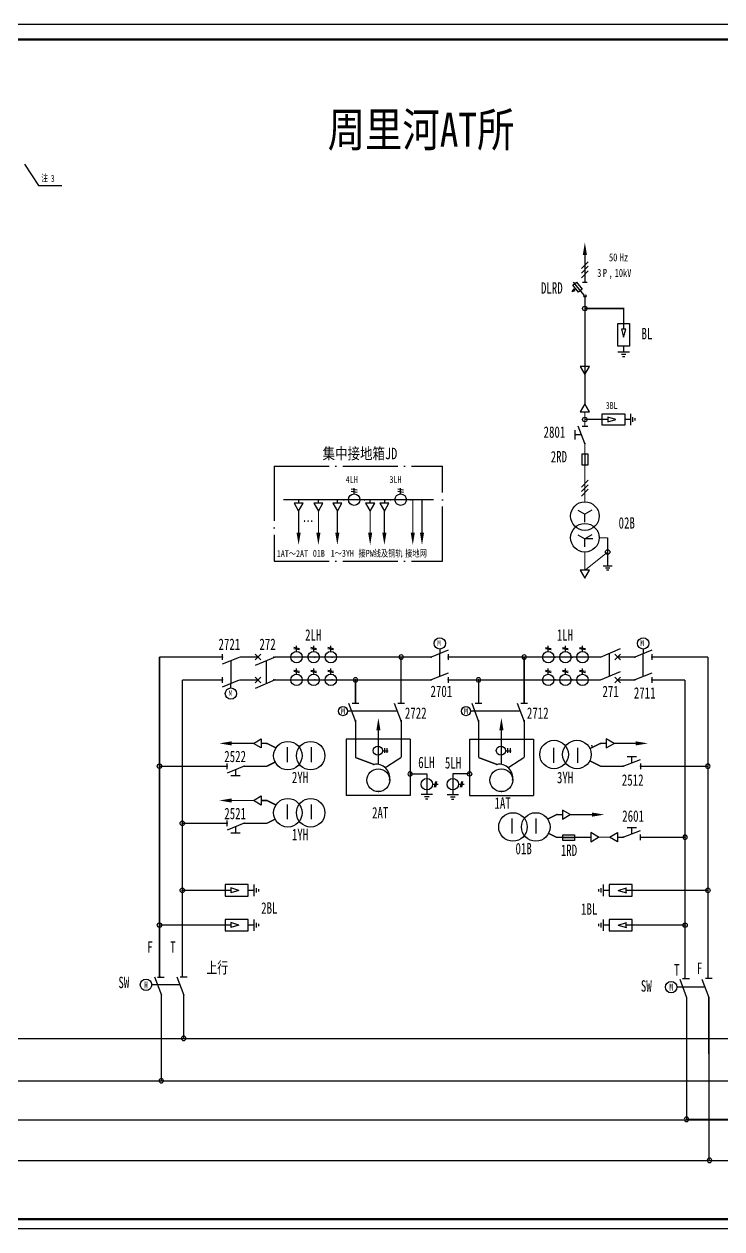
# Model space of a CAD drawing. Header units: millimetres. Extents: x 10667 to 23854, y -3427 to -2899.
# Drawn here: x 12041 to 12346, y -3427 to -2899 of the extents above; entities that cross this region are included whole.
import ezdxf
from ezdxf.enums import TextEntityAlignment as Align

# ---------------------------------------------------------------- set-up
doc = ezdxf.new("R2010")
doc.units = ezdxf.units.MM
doc.header["$LTSCALE"] = 10
doc.linetypes.add('ACAD_ISO04W100', pattern=[30, 24, -3, 0, -3])
doc.linetypes.add('DASHED', pattern=[11, 5, 0.5, 5, 0.5])
for name, color, linetype in [('3', 3, 'Continuous'), ('4', 1, 'Continuous'), ('BBLOCK', 2, 'DASHED'), ('BLOCK', 3, 'Continuous'), ('BOX', 7, 'Continuous'), ('DASHED', 6, 'Continuous'), ('DLINE', 1, 'Continuous'), ('LINE', 7, 'Continuous'), ('PLINE', 1, 'Continuous'), ('TEXT', 2, 'Continuous'), ('设    备', 3, 'Continuous'), ('设备编号', 2, 'Continuous'), ('连 接 线', 1, 'Continuous')]:
    doc.layers.add(name, color=color, linetype=linetype)
doc.styles.add('HZ', font='SimSun.ttf', dxfattribs={"width": 0.7})
doc.styles.add('ITALIC', font='NSimSun.ttf', dxfattribs={"width": 0.7})
doc.styles.add('JH1', font='NSimSun.ttf', dxfattribs={"width": 0.8})
doc.styles.add('ROMNAS', font='NSimSun.ttf', dxfattribs={"width": 0.7})

# ---------------------------------------------------------------- blocks, each defined once
blk = doc.blocks.new('$$POINT', base_point=(176.43, 371.44))
blk.add_point((176.43, 371.44))
blk = doc.blocks.new('$$DD', base_point=(181.79, 368.35))
at = {"layer": 'BLOCK', "color": 2}
blk.add_circle((181.79, 368.35), 0.971, dxfattribs=at)
at = {"xscale": 1.428571, "yscale": 1.428571, "zscale": 1.428571}
for rotation in [270, 180, 90]:
    blk.add_blockref('$$POINT', (181.79, 368.35), dxfattribs=dict(at, rotation=rotation))
blk.add_blockref('$$POINT', (181.79, 368.35), dxfattribs=at)
blk = doc.blocks.new('$JT')
at = {"color": 3}
blk.add_lwpolyline([(0, 0, 1.8, 0, 0), (0, 5.41, 0, 0, 0)], format="xyseb", dxfattribs=at)
blk = doc.blocks.new('$$LHX')
for p, q in [((3.79, 1.25), (3.29, -1.25)), ((4.29, 1.25), (3.79, -1.25)), ((2.5, 0), (5, 0))]:
    blk.add_line(p, q)
blk.add_circle((0, 0), 2.5)
blk = doc.blocks.new('$ZOBYQX')
blk.add_circle((0, 0), 5)
blk.add_arc((-1, 1), 6, 350.5377, 99.4623)
for p in [(-1.99, 6.92), (0, -5)]:
    blk.add_point(p)
at = {"style": 'HZ', "width": 0.76}
blk.add_attdef('序号', (5.33, -2.35), '', height=4, dxfattribs=at)
at = {"style": 'HZ', "width": 0.76, "flags": 1}
for tag, p in [('符号', (5.21, -6.8)), ('名称', (5.21, -11.09)), ('规格', (5.21, -19.68)), ('型号', (5.21, -15.39)), ('单位', (5.21, -24.12)), ('数量', (5.46, -28.55))]:
    blk.add_attdef(tag, p, '', height=4, dxfattribs=at)
blk = doc.blocks.new('$BLQX')
for p, q in [((-2.5, -10), (-2.5, 0)), ((-2.5, 0), (2.5, 0)), ((2.5, 0), (2.5, -10)), ((0, -6), (-1.08, -2.46)), ((-1.07, -2.5), (1.08, -2.5)), ((0, -6), (1.08, -2.46)), ((2.5, -10), (-2.5, -10)), ((-2.5, -12.5), (2.5, -12.5)), ((-1, -13.5), (1, -13.5)), ((-0.5, -14.5), (0.5, -14.5))]:
    blk.add_line(p, q)
at = {"layer": 'DLINE', "const_width": 0.6}
for points in [[(0, -2.5), (0, 0)], [(0, -10), (0, -12.5)]]:
    blk.add_lwpolyline(points, dxfattribs=at)
at = {"style": 'HZ', "width": 0.76, "flags": 1}
for tag, p in [('符号', (3.73, -14.77)), ('名称', (3.73, -19.07)), ('型号', (3.73, -23.36)), ('规格', (3.73, -27.66)), ('单位', (3.73, -32.1)), ('数量', (3.99, -36.53))]:
    blk.add_attdef(tag, p, '', height=4, dxfattribs=at)
at = {"style": 'HZ', "width": 0.76}
blk.add_attdef('序号', (3.86, -10.33), '', height=4, dxfattribs=at)
blk = doc.blocks.new('$RDQX')
for p, q in [((-1.25, 2.5), (1.25, 2.5)), ((-1.25, -2.5), (-1.25, 2.5)), ((1.25, 2.5), (1.25, -2.5)), ((1.25, -2.5), (-1.25, -2.5))]:
    blk.add_line(p, q)
at = {"layer": 'DLINE', "const_width": 0.6}
blk.add_lwpolyline([(0, 2.5), (0, -2.5)], dxfattribs=at)
at = {"layer": 'DLINE'}
for p in [(0, 2.5), (0, -2.5)]:
    blk.add_point(p, dxfattribs=at)
at = {"style": 'HZ', "width": 0.76}
blk.add_attdef('序号', (1.71, -2.68), '', height=4, dxfattribs=at)
at = {"style": 'HZ', "width": 0.76, "flags": 1}
for tag, p in [('符号', (1.59, -7.12)), ('名称', (1.59, -11.42)), ('规格', (1.59, -20.01)), ('型号', (1.59, -15.71)), ('单位', (1.59, -24.45)), ('数量', (1.84, -28.88))]:
    blk.add_attdef(tag, p, '', height=4, dxfattribs=at)

msp = doc.modelspace()

# ---------------------------------------------------------------- linework, layer by layer
for p, q in [((12282.12, -3080.77), (12282.12, -3076.77)), ((12286.37, -3082.52), (12283.37, -3075.02)), ((12285.12, -3075.02), (12287.62, -3075.02)), ((12284.87, -3078.77), (12282.12, -3078.77)), ((12226.54, -3173.21), (12219.04, -3176.21)), ((12222.79, -3172.71), (12222.79, -3174.71)), ((12293.29, -3176.23), (12302.04, -3172.48)), ((12315.7, -3173.21), (12308.2, -3176.21)), ((12311.95, -3172.71), (12311.95, -3174.71)), ((12127.55, -3177.46), (12127.55, -3174.96)), ((12127.55, -3179.21), (12135.05, -3176.21)), ((12131.3, -3177.71), (12131.3, -3187.71)), ((12141.85, -3177.46), (12144.35, -3174.96)), ((12141.85, -3174.96), (12144.35, -3177.46)), ((12150.6, -3176.21), (12141.85, -3179.96)), ((12222.79, -3184.71), (12222.79, -3174.71)), ((12226.54, -3174.96), (12226.54, -3177.46)), ((12302.04, -3174.98), (12299.54, -3177.48)), ((12302.04, -3177.48), (12299.54, -3174.98)), ((12311.95, -3184.71), (12311.95, -3174.71)), ((12315.7, -3174.96), (12315.7, -3177.46)), ((12226.54, -3183.21), (12219.04, -3186.21)), ((12293.29, -3186.23), (12302.04, -3182.48)), ((12315.7, -3183.21), (12308.2, -3186.21)), ((12127.55, -3187.46), (12127.55, -3184.96)), ((12127.55, -3189.21), (12135.05, -3186.21)), ((12131.3, -3189.71), (12131.3, -3187.71)), ((12141.85, -3184.96), (12144.35, -3187.46)), ((12141.85, -3187.46), (12144.35, -3184.96)), ((12150.6, -3186.21), (12141.85, -3189.96)), ((12226.54, -3184.96), (12226.54, -3187.46)), ((12302.04, -3187.48), (12299.54, -3184.98)), ((12302.04, -3184.98), (12299.54, -3187.48)), ((12315.7, -3184.96), (12315.7, -3187.46)), ((12197.61, -3217.24), (12200.13, -3217.24)), ((12198.66, -3218.18), (12198.66, -3216.18)), ((12199.66, -3216.18), (12199.66, -3218.18)), ((12251.52, -3217.24), (12254.04, -3217.24)), ((12252.57, -3218.18), (12252.57, -3216.18)), ((12253.57, -3216.18), (12253.57, -3218.18)), ((12303.19, -3224.03), (12310.69, -3221.03)), ((12304.94, -3219.77), (12308.94, -3219.77)), ((12306.94, -3222.53), (12306.94, -3219.77)), ((12129.57, -3225.28), (12129.57, -3222.78)), ((12137.07, -3224.03), (12129.57, -3227.03)), ((12133.32, -3225.53), (12133.32, -3228.28)), ((12310.69, -3222.78), (12310.69, -3225.28)), ((12135.32, -3228.28), (12131.32, -3228.28)), ((12219.61, -3236.45), (12214.61, -3236.45)), ((12225.98, -3236.45), (12230.98, -3236.45)), ((12218.11, -3237.45), (12216.11, -3237.45)), ((12217.61, -3238.45), (12216.61, -3238.45)), ((12227.48, -3237.45), (12229.48, -3237.45)), ((12227.98, -3238.45), (12228.98, -3238.45)), ((12129.57, -3250.31), (12129.57, -3247.81)), ((12137.07, -3249.06), (12129.57, -3252.06)), ((12133.32, -3250.56), (12133.32, -3253.31)), ((12303.19, -3255.15), (12310.69, -3252.15)), ((12304.94, -3250.9), (12308.94, -3250.9)), ((12306.94, -3253.65), (12306.94, -3250.9)), ((12135.32, -3253.31), (12131.32, -3253.31)), ((12310.69, -3256.4), (12310.69, -3253.9))]:
    msp.add_line(p, q)
at = {"color": 7}
for p, q in [((12285.12, -3087.1), (12287.62, -3087.1)), ((12285.12, -3092.1), (12285.12, -3087.1)), ((12287.62, -3087.1), (12287.62, -3092.1)), ((12287.62, -3092.1), (12285.12, -3092.1)), ((12184.03, -3102.42), (12186.53, -3102.92)), ((12184.03, -3103.42), (12186.53, -3103.92)), ((12185.28, -3104.72), (12185.28, -3102.22)), ((12204.41, -3102.42), (12206.91, -3102.92)), ((12204.41, -3103.42), (12206.91, -3103.92)), ((12205.66, -3104.72), (12205.66, -3102.22))]:
    msp.add_line(p, q, dxfattribs=at)
at = {"color": 3}
for p, q in [((12204.18, -3199.89), (12182.37, -3199.89)), ((12258.09, -3199.89), (12236.28, -3199.89))]:
    msp.add_line(p, q, dxfattribs=at)
at = {"color": 7, "const_width": 0.5}
for points in [[(12180.78, -3107.22), (12189.78, -3107.22)], [(12201.16, -3107.22), (12210.16, -3107.22)]]:
    msp.add_lwpolyline(points, dxfattribs=at)
at = {"color": 7}
for points in [[(12160.95, -3121.68, 1.8, 0, 0), (12160.95, -3127.09, 0, 0, 0)], [(12169.62, -3121.68, 1.8, 0, 0), (12169.62, -3127.09, 0, 0, 0)], [(12177.92, -3121.68, 1.8, 0, 0), (12177.92, -3127.09, 0, 0, 0)], [(12192.29, -3121.68, 1.8, 0, 0), (12192.29, -3127.09, 0, 0, 0)], [(12198.52, -3121.68, 1.8, 0, 0), (12198.52, -3127.09, 0, 0, 0)], [(12210.96, -3121.68, 1.8, 0, 0), (12210.96, -3127.09, 0, 0, 0)], [(12215, -3121.68, 1.8, 0, 0), (12215, -3127.09, 0, 0, 0)], [(12195.9, -3208.26, 1.8, 0, 0), (12195.9, -3202.85, 0, 0, 0)], [(12249.81, -3208.26, 1.8, 0, 0), (12249.81, -3202.85, 0, 0, 0)]]:
    msp.add_lwpolyline(points, format="xyseb", dxfattribs=at)
at = {"color": 1, "const_width": 0.6}
for points in [[(12195.9, -3208.26), (12195.9, -3223.42)], [(12249.81, -3208.26), (12249.81, -3223.42)], [(12193.9, -3223.25), (12185.9, -3220.25)], [(12198.85, -3224.72), (12205.87, -3220.19)], [(12247.81, -3223.25), (12239.81, -3220.25)], [(12252.76, -3224.72), (12259.78, -3220.19)]]:
    msp.add_lwpolyline(points, dxfattribs=at)
at = {"color": 7}
for centre, radius in [((12185.28, -3107.22), 2.5), ((12205.66, -3107.22), 2.5), ((12286.37, -3114.41), 6.25)]:
    msp.add_circle(centre, radius, dxfattribs=at)
for centre, radius in [((12222.79, -3170.21), 2.5), ((12311.95, -3170.21), 2.5), ((12131.3, -3192.21), 2.5), ((12195.66, -3217.18), 2), ((12249.57, -3217.18), 2)]:
    msp.add_circle(centre, radius)
for p in [(12286.37, -3075.02), (12286.37, -3082.52), (12127.55, -3176.21), (12150.05, -3176.21), (12168.1, -3176.21), (12175.6, -3176.21), (12219.04, -3176.21), (12226.54, -3176.21), (12273.29, -3176.23), (12280.79, -3176.23), (12308.2, -3176.21), (12315.7, -3176.21), (12127.55, -3186.21), (12150.05, -3186.21), (12168.1, -3186.21), (12175.6, -3186.21), (12219.04, -3186.21), (12226.54, -3186.21), (12273.29, -3186.23), (12280.79, -3186.23), (12308.2, -3186.21), (12315.7, -3186.21), (12129.57, -3224.03), (12137.07, -3224.03), (12303.19, -3224.03), (12310.69, -3224.03), (12129.57, -3249.06), (12137.07, -3249.06), (12303.19, -3255.15), (12310.69, -3255.15)]:
    msp.add_point(p)
for p in [(12180.78, -3107.22), (12189.78, -3107.22), (12201.16, -3107.22), (12210.16, -3107.22)]:
    msp.add_point(p, dxfattribs=at)
at = {"color": 4}
for p in [(12185.87, -3196.39), (12205.87, -3196.39), (12239.78, -3196.39), (12259.78, -3196.39), (12185.87, -3204.39), (12205.87, -3204.39), (12239.78, -3204.39), (12259.78, -3204.39)]:
    msp.add_point(p, dxfattribs=at)
at = {"layer": '3', "linetype": 'DASHED'}
for p, q in [((12040.9, -2960.15), (12047.04, -2969.53)), ((12047.04, -2969.53), (12057.13, -2969.53))]:
    msp.add_line(p, q, dxfattribs=at)
at = {"layer": '4', "color": 2}
msp.add_lwpolyline([(10666.54, -2898.77), (23853.86, -2898.77), (23853.86, -3426.84), (10666.54, -3426.84)], close=True, dxfattribs=at)
at = {"layer": 'BBLOCK', "linetype": 'Continuous'}
for p, q in [((12146.85, -3187.82), (12146.85, -3177.82)), ((12297.04, -3174.62), (12297.04, -3184.62))]:
    msp.add_line(p, q, dxfattribs=at)
at = {"layer": 'BLOCK', "color": 7}
for p, q in [((12286.37, -3065.25), (12284.37, -3068.71)), ((12288.37, -3068.71), (12286.37, -3065.25)), ((12284.37, -3068.71), (12288.37, -3068.71)), ((12287.87, -3098.66), (12284.87, -3101.66)), ((12287.87, -3100.66), (12284.87, -3103.66)), ((12287.87, -3102.66), (12284.87, -3105.66)), ((12158.95, -3108.72), (12160.95, -3112.18)), ((12162.95, -3108.72), (12158.95, -3108.72)), ((12160.95, -3112.18), (12162.95, -3108.72)), ((12167.62, -3108.72), (12169.62, -3112.18)), ((12171.62, -3108.72), (12167.62, -3108.72)), ((12169.62, -3112.18), (12171.62, -3108.72)), ((12179.92, -3108.72), (12175.92, -3108.72)), ((12175.92, -3108.72), (12177.92, -3112.18)), ((12177.92, -3112.18), (12179.92, -3108.72)), ((12190.29, -3108.72), (12192.29, -3112.18)), ((12194.29, -3108.72), (12190.29, -3108.72)), ((12192.29, -3112.18), (12194.29, -3108.72)), ((12196.52, -3108.72), (12198.52, -3112.18)), ((12200.52, -3108.72), (12196.52, -3108.72)), ((12198.52, -3112.18), (12200.52, -3108.72)), ((12294.37, -3136.16), (12298.37, -3136.16)), ((12288.37, -3138.16), (12284.37, -3138.16)), ((12284.37, -3138.16), (12286.37, -3141.63)), ((12286.37, -3141.63), (12288.37, -3138.16)), ((12297.37, -3137.16), (12295.37, -3137.16)), ((12296.87, -3138.16), (12295.87, -3138.16))]:
    msp.add_line(p, q, dxfattribs=at)
at = {"layer": 'BLOCK'}
for p, q in [((12182.87, -3196.39), (12185.87, -3204.39)), ((12184.37, -3196.39), (12187.37, -3196.39)), ((12202.87, -3196.39), (12205.87, -3204.39)), ((12204.37, -3196.39), (12207.37, -3196.39)), ((12236.78, -3196.39), (12239.78, -3204.39)), ((12238.28, -3196.39), (12241.28, -3196.39)), ((12256.78, -3196.39), (12259.78, -3204.39)), ((12258.28, -3196.39), (12261.28, -3196.39)), ((12156.02, -3222.26), (12156.02, -3215.76)), ((12166.52, -3222.26), (12166.52, -3215.76)), ((12272.59, -3216.05), (12272.59, -3222.55)), ((12283.09, -3216.05), (12283.09, -3222.55)), ((12156.02, -3247.3), (12156.02, -3240.8)), ((12166.52, -3247.3), (12166.52, -3240.8)), ((12254.58, -3253.5), (12254.58, -3247)), ((12265.08, -3253.5), (12265.08, -3247))]:
    msp.add_line(p, q, dxfattribs=at)
at = {"layer": 'BLOCK', "linetype": 'DASHED'}
for p, q in [((12181.74, -3212.15), (12181.74, -3236.82)), ((12209.78, -3212.15), (12181.74, -3212.15)), ((12209.78, -3212.15), (12209.78, -3236.82)), ((12235.81, -3212.15), (12263.85, -3212.15)), ((12235.81, -3212.15), (12235.81, -3236.82)), ((12263.85, -3212.15), (12263.85, -3236.82)), ((12209.78, -3236.82), (12181.74, -3236.82)), ((12235.81, -3236.82), (12263.85, -3236.82))]:
    msp.add_line(p, q, dxfattribs=at)
at = {"layer": 'BLOCK', "color": 5}
for p, q in [((12209.78, -3227.43), (12214.93, -3227.43)), ((12214.93, -3227.43), (12217.11, -3227.43)), ((12217.11, -3227.43), (12217.11, -3236.45)), ((12230.66, -3227.43), (12228.48, -3227.43)), ((12228.48, -3227.43), (12228.48, -3236.45)), ((12235.81, -3227.43), (12230.66, -3227.43))]:
    msp.add_line(p, q, dxfattribs=at)
at = {"layer": 'BLOCK', "color": 7}
for centre, radius in [((12286.37, -3123.91), 6.25), ((12296.37, -3130.16), 1)]:
    msp.add_circle(centre, radius, dxfattribs=at)
at = {"layer": 'BLOCK'}
for centre, radius in [((12180.37, -3199.89), 2), ((12234.28, -3199.89), 2), ((12156.23, -3219.42), 6.25), ((12166.23, -3219.42), 6.25), ((12272.89, -3218.9), 6.25), ((12282.89, -3218.9), 6.25), ((12156.23, -3244.45), 6.25), ((12166.23, -3244.45), 6.25), ((12254.87, -3250.65), 6.25), ((12264.87, -3250.65), 6.25)]:
    msp.add_circle(centre, radius, dxfattribs=at)
at = {"layer": 'BOX', "const_width": 1.05}
msp.add_lwpolyline([(10677.66, -2905.48), (23845.41, -2905.48), (23845.41, -3422.56), (10677.66, -3422.56)], close=True, dxfattribs=at)
at = {"layer": 'DASHED', "color": 7, "linetype": 'DASHED', "ltscale": 0.5, "const_width": 0.5}
for points in [[(12160.95, -3112.18), (12160.95, -3122.18)], [(12169.62, -3112.18), (12169.62, -3122.18)], [(12177.92, -3112.18), (12177.92, -3122.18)]]:
    msp.add_lwpolyline(points, dxfattribs=at)
at = {"layer": 'DLINE', "const_width": 0.6}
for points in [[(12099.99, -3176.21), (12099.99, -3316.25)], [(12127.55, -3176.21), (12099.99, -3176.21)], [(12135.05, -3176.21), (12143.1, -3176.21)], [(12150.6, -3176.21), (12219.04, -3176.21)], [(12205.87, -3196.39), (12205.87, -3176.21)], [(12226.54, -3176.21), (12293.34, -3176.21)], [(12259.78, -3196.39), (12259.78, -3176.21)], [(12300.81, -3176.21), (12308.2, -3176.21)], [(12315.7, -3176.21), (12340.27, -3176.21)], [(12340.27, -3316.78), (12340.27, -3176.21)], [(12109.99, -3205.24), (12109.99, -3186.21)], [(12127.55, -3186.21), (12109.99, -3186.21)], [(12143.1, -3186.21), (12135.05, -3186.21)], [(12150.6, -3186.21), (12219.04, -3186.21)], [(12185.87, -3196.39), (12185.87, -3186.21)], [(12226.54, -3186.21), (12293.34, -3186.21)], [(12239.78, -3196.39), (12239.78, -3186.21)], [(12300.78, -3186.21), (12308.2, -3186.21)], [(12315.7, -3186.21), (12330.27, -3186.21)], [(12330.27, -3255.15), (12330.27, -3186.21)], [(12109.99, -3316.25), (12109.99, -3205.24)], [(12185.9, -3203.85), (12185.9, -3220.25)], [(12205.9, -3203.85), (12205.9, -3216.75)], [(12239.81, -3203.85), (12239.81, -3220.25)], [(12259.81, -3203.85), (12259.81, -3216.75)], [(12185.9, -3216.05), (12185.9, -3220.09)], [(12205.9, -3216.05), (12205.9, -3220.09)], [(12239.81, -3216.05), (12239.81, -3220.09)], [(12259.81, -3216.05), (12259.81, -3220.09)], [(12129.57, -3224.03), (12099.99, -3224.03)], [(12147.07, -3224.03), (12137.07, -3224.03)], [(12293.19, -3224.03), (12303.19, -3224.03)], [(12310.69, -3224.03), (12340.27, -3224.03)], [(12129.57, -3249.06), (12109.99, -3249.06)], [(12147.07, -3249.06), (12137.07, -3249.06)], [(12274.03, -3255.26), (12288.92, -3255.15)], [(12310.69, -3255.15), (12330.27, -3255.15)], [(12330.27, -3316.78), (12330.27, -3255.15)], [(12128.82, -3278.44), (12109.99, -3278.44)], [(12307.03, -3278.44), (12340.27, -3278.44)], [(12128.82, -3293.69), (12099.99, -3293.69)], [(12307.03, -3293.69), (12330.27, -3293.69)]]:
    msp.add_lwpolyline(points, dxfattribs=at)
at = {"layer": 'LINE', "color": 7, "linetype": 'DASHED'}
for p, q in [((12287.87, -3002.92), (12284.87, -3005.92)), ((12287.87, -3004.92), (12284.87, -3007.92)), ((12287.87, -3006.92), (12284.87, -3009.92)), ((12300.87, -3029.93), (12305.87, -3029.93)), ((12300.87, -3039.93), (12300.87, -3029.93)), ((12305.87, -3029.93), (12305.87, -3039.93)), ((12304.37, -3032.43), (12302.37, -3032.43)), ((12302.37, -3032.43), (12303.37, -3035.93)), ((12303.37, -3035.93), (12304.37, -3032.43)), ((12305.87, -3039.93), (12300.87, -3039.93)), ((12300.87, -3042.43), (12305.87, -3042.43)), ((12302.37, -3043.43), (12304.37, -3043.43)), ((12302.87, -3044.43), (12303.87, -3044.43)), ((12288.37, -3048.82), (12284.37, -3048.82)), ((12284.37, -3048.82), (12286.37, -3052.29)), ((12286.37, -3052.29), (12288.37, -3048.82))]:
    msp.add_line(p, q, dxfattribs=at)
at = {"layer": 'LINE', "color": 7, "linetype": 'ACAD_ISO04W100', "ltscale": 0.1}
for p, q in [((12150.27, -3092.54), (12224.05, -3092.54)), ((12150.27, -3092.54), (12150.27, -3134.22)), ((12224.05, -3134.22), (12224.05, -3092.54)), ((12150.27, -3134.22), (12224.05, -3134.22))]:
    msp.add_line(p, q, dxfattribs=at)
at = {"layer": 'LINE', "color": 7, "linetype": 'DASHED'}
msp.add_lwpolyline([(12286.37, -2999.92, 1.8, 0, 0), (12286.37, -2994.51, 0, 0, 0)], format="xyseb", dxfattribs=at)
at = {"layer": 'LINE', "color": 7, "linetype": 'DASHED', "const_width": 0.6}
for points in [[(12286.37, -2999.42), (12286.37, -3011.92)], [(12286.37, -3017.92), (12286.37, -3024.42)], [(12286.37, -3023.42), (12303.37, -3023.42), (12303.37, -3029.92)], [(12286.37, -3024.42), (12286.37, -3065.21)], [(12303.37, -3032.43), (12303.37, -3029.93)], [(12303.37, -3039.93), (12303.37, -3042.43)]]:
    msp.add_lwpolyline(points, dxfattribs=at)
at = {"layer": 'LINE', "color": 7, "linetype": 'DASHED'}
msp.add_circle((12286.37, -3023.42), 1, dxfattribs=at)
at = {"layer": 'PLINE', "color": 7}
msp.add_line((12198.52, -3107.22), (12198.52, -3108.72), dxfattribs=at)
at = {"layer": 'PLINE'}
for p, q in [((11773.5, -3343.38), (12099.77, -3343.38)), ((12016.4, -3343.36), (12468.22, -3343.36)), ((11773.15, -3361.87), (12098.37, -3361.87)), ((12016.4, -3361.95), (12475.96, -3361.95)), ((12009.44, -3379.07), (12423.46, -3379.07)), ((12330.84, -3378.8), (12652.33, -3378.8)), ((11774.41, -3396.85), (12095.57, -3396.85)), ((12008.68, -3396.91), (12470.84, -3396.91))]:
    msp.add_line(p, q, dxfattribs=at)
at = {"layer": 'PLINE', "color": 7}
for points, const_width in [([(12286.37, -3068.71), (12286.37, -3075.02)], 0.5), ([(12286.37, -3082.52), (12286.37, -3108.16)], 0.5), ([(12286.37, -3087.1), (12286.37, -3092.1)], 0.6), ([(12154.32, -3107.22), (12220.1, -3107.22)], 0.5), ([(12160.95, -3107.22), (12160.95, -3108.72)], 0.6), ([(12169.62, -3107.22), (12169.62, -3108.72)], 0.6), ([(12177.92, -3107.22), (12177.92, -3108.72)], 0.6), ([(12192.29, -3107.22), (12192.29, -3108.72)], 0.6), ([(12210.96, -3107.08), (12210.96, -3121.68)], 0.5), ([(12215, -3107.08), (12215, -3121.68)], 0.5), ([(12192.29, -3112.18), (12192.29, -3122.18)], 0.5), ([(12198.52, -3112.18), (12198.52, -3122.18)], 0.5), ([(12292.62, -3123.91), (12296.37, -3123.91)], 0.5), ([(12296.37, -3123.91), (12296.37, -3130.16)], 0.5), ([(12286.37, -3130.16), (12286.37, -3138.16)], 0.5), ([(12296.37, -3130.16), (12286.37, -3138.16)], 0.5), ([(12296.37, -3130.16), (12296.37, -3136.16)], 0.5)]:
    msp.add_lwpolyline(points, dxfattribs=dict(at, const_width=const_width))
at = {"layer": 'PLINE', "const_width": 0.6}
for points in [[(12100.83, -3324.19), (12100.85, -3361.89)], [(12110.58, -3324.31), (12110.6, -3343.42)], [(12330.94, -3325.23), (12330.95, -3378.73)], [(12340.69, -3325.34), (12340.71, -3396.56)]]:
    msp.add_lwpolyline(points, dxfattribs=at)
at = {"layer": 'PLINE', "color": 7}
for p in [(12286.37, -3087.1), (12286.37, -3092.1)]:
    msp.add_point(p, dxfattribs=at)
at = {"layer": '设    备', "color": 3}
for p, q in [((12282.38, -3014.73), (12280.84, -3016)), ((12280.84, -3016), (12281.62, -3014.8)), ((12281.11, -3013.19), (12282.66, -3011.92)), ((12283.65, -3016.28), (12281.11, -3013.19)), ((12286.05, -3017.54), (12281.37, -3011.92)), ((12282.66, -3011.92), (12285.2, -3015.01)), ((12285.2, -3015.01), (12283.65, -3016.28)), ((12285.37, -3011.92), (12287.37, -3011.92)), ((12280.84, -3016), (12282.17, -3015.47)), ((12293.94, -3074.56), (12293.94, -3069.56)), ((12293.94, -3069.56), (12303.94, -3069.56)), ((12296.44, -3071.06), (12296.44, -3073.06)), ((12299.94, -3072.06), (12296.44, -3071.06)), ((12296.44, -3073.06), (12299.94, -3072.06)), ((12303.94, -3069.56), (12303.94, -3074.56)), ((12306.44, -3074.56), (12306.44, -3069.56)), ((12307.44, -3073.06), (12307.44, -3071.06)), ((12308.44, -3072.56), (12308.44, -3071.56)), ((12303.94, -3074.56), (12293.94, -3074.56)), ((12108.86, -3319.82), (12096.58, -3319.82)), ((12338.97, -3320.85), (12326.69, -3320.85))]:
    msp.add_line(p, q, dxfattribs=at)
at = {"layer": '设    备', "color": 7}
for p, q in [((12283.34, -3111.8), (12286.37, -3113.55)), ((12289.4, -3111.8), (12286.37, -3113.55)), ((12286.37, -3117.05), (12286.37, -3113.55)), ((12283.34, -3122.63), (12286.37, -3124.38)), ((12289.4, -3122.63), (12286.37, -3124.38)), ((12289.87, -3124.38), (12286.37, -3124.38)), ((12286.37, -3127.88), (12286.37, -3124.38))]:
    msp.add_line(p, q, dxfattribs=at)
at = {"layer": '设    备'}
for p, q in [((12097.85, -3316.32), (12100.85, -3324.32)), ((12099.08, -3316.53), (12102.08, -3316.53)), ((12107.59, -3316.32), (12110.59, -3324.32)), ((12109.09, -3316.32), (12112.09, -3316.32)), ((12327.96, -3317.35), (12330.96, -3325.35)), ((12329.19, -3317.07), (12332.19, -3317.07)), ((12337.69, -3317.35), (12340.69, -3325.35)), ((12339.19, -3316.87), (12342.19, -3316.87))]:
    msp.add_line(p, q, dxfattribs=at)
at = {"layer": '设    备', "color": 3, "const_width": 0.6}
for points in [[(12296.44, -3072.06), (12293.94, -3072.06)], [(12303.94, -3072.06), (12306.44, -3072.06)]]:
    msp.add_lwpolyline(points, dxfattribs=at)
at = {"layer": '设    备'}
for centre, radius in [((12286.37, -3017.92), 0.5), ((12094.08, -3319.82), 2.5), ((12324.19, -3320.85), 2.5)]:
    msp.add_circle(centre, radius, dxfattribs=at)
at = {"layer": '设    备', "color": 3}
msp.add_point((12289.44, -3215.05), dxfattribs=at)
at = {"layer": '设    备'}
for p in [(12100.08, -3316.32), (12330.19, -3316.87)]:
    msp.add_point(p, dxfattribs=at)
at = {"layer": '连 接 线', "color": 3}
for p, q in [((12141.11, -3214.03), (12144.57, -3212.03)), ((12144.57, -3216.03), (12141.11, -3214.03)), ((12144.57, -3212.03), (12144.57, -3216.03)), ((12295.69, -3212.03), (12295.69, -3216.03)), ((12299.15, -3214.03), (12295.69, -3212.03)), ((12295.69, -3216.03), (12299.15, -3214.03)), ((12141.11, -3239.06), (12144.57, -3237.06)), ((12144.57, -3237.06), (12144.57, -3241.06)), ((12144.57, -3241.06), (12141.11, -3239.06)), ((12279.99, -3245.26), (12276.53, -3243.26)), ((12276.53, -3243.26), (12276.53, -3247.26)), ((12276.53, -3247.26), (12279.99, -3245.26)), ((12288.92, -3253.15), (12288.92, -3257.15)), ((12292.38, -3255.15), (12288.92, -3253.15)), ((12288.92, -3257.15), (12292.38, -3255.15)), ((12297.23, -3255.15), (12300.69, -3253.15)), ((12300.69, -3257.15), (12297.23, -3255.15)), ((12300.69, -3253.15), (12300.69, -3257.15))]:
    msp.add_line(p, q, dxfattribs=at)
at = {"layer": '连 接 线', "const_width": 0.6}
for points in [[(12286.37, -3072.05), (12293.94, -3072.05)], [(12147.07, -3214.03), (12144.57, -3214.03)], [(12293.19, -3214.03), (12295.69, -3214.03)], [(12147.07, -3239.06), (12144.57, -3239.06)], [(12274.03, -3245.26), (12276.53, -3245.26)], [(12303.19, -3255.15), (12300.69, -3255.15)]]:
    msp.add_lwpolyline(points, dxfattribs=at)
at = {"layer": '连 接 线', "color": 6, "linetype": 'DASHED', "ltscale": 0.5, "const_width": 0.5}
for points in [[(12141.11, -3214.03), (12131.11, -3214.03)], [(12299.15, -3214.03), (12309.15, -3214.03)], [(12141.11, -3239.06), (12131.11, -3239.06)], [(12279.99, -3245.26), (12289.99, -3245.26)], [(12297.23, -3255.15), (12292.38, -3255.15)]]:
    msp.add_lwpolyline(points, dxfattribs=at)
at = {"layer": '连 接 线', "color": 3, "const_width": 0.6}
for points in [[(12147.07, -3214.03), (12151, -3215.99)], [(12293.19, -3214.03), (12288.59, -3216.33)], [(12147.07, -3224.03), (12150.65, -3222.24)], [(12293.19, -3224.03), (12288.49, -3221.68)], [(12147.07, -3239.06), (12151, -3241.02)], [(12147.07, -3249.06), (12150.65, -3247.27)], [(12274.03, -3245.26), (12270.1, -3247.22)], [(12274.03, -3255.26), (12270.45, -3253.47)]]:
    msp.add_lwpolyline(points, dxfattribs=at)
at = {"layer": '连 接 线', "color": 3}
msp.add_circle((12286.37, -3072.05), 1, dxfattribs=at)
for p in [(12147.07, -3214.03), (12293.19, -3214.03), (12147.07, -3239.06), (12274.03, -3245.26)]:
    msp.add_point(p, dxfattribs=at)

# ---------------------------------------------------------------- block references
at = {"layer": 'BLOCK'}
for name, p, rotation in [('$$LHX', (12160.05, -3176.21), 90), ('$$LHX', (12167.55, -3176.21), 90), ('$$LHX', (12175.05, -3176.21), 90), ('$$LHX', (12270.34, -3176.23), 90), ('$$LHX', (12277.84, -3176.23), 90), ('$$LHX', (12285.34, -3176.23), 90), ('$$LHX', (12160.05, -3186.21), 90), ('$$LHX', (12167.55, -3186.21), 90), ('$$LHX', (12175.05, -3186.21), 90), ('$$LHX', (12270.34, -3186.23), 90), ('$$LHX', (12277.84, -3186.23), 90), ('$$LHX', (12285.34, -3186.23), 90), ('$$DD', (12099.99, -3224.03), 270), ('$ZOBYQX', (12195.88, -3230.17), 359.9999985530559), ('$ZOBYQX', (12249.79, -3230.17), 359.9999985530559), ('$$DD', (12109.99, -3249.06), 270), ('$RDQX', (12279.29, -3255.36), 270), ('$$DD', (12109.99, -3278.44), 90.00000128191111), ('$$DD', (12340.27, -3278.44), 270), ('$$DD', (12099.99, -3293.69), 90.00000128191111), ('$$DD', (12330.27, -3293.69), 270)]:
    msp.add_blockref(name, p, dxfattribs=dict(at, rotation=rotation))
at = {"layer": 'BLOCK', "xscale": -1}
for name, p, rotation in [('$$DD', (12205.87, -3176.21), 359.9999985530559), ('$$DD', (12259.78, -3176.21), 359.9999985530559), ('$$DD', (12185.87, -3186.21), 359.9999985530559), ('$$DD', (12239.78, -3186.21), 359.9999985530559), ('$$DD', (12209.78, -3227.43), 359.9999985530559), ('$$DD', (12340.27, -3224.03), 90), ('$$DD', (12330.27, -3255.15), 90), ('$BLQX', (12128.82, -3278.44), 89.99999871808885), ('$BLQX', (12307.03, -3278.44), 270), ('$BLQX', (12128.82, -3293.69), 89.99999871808885), ('$BLQX', (12307.03, -3293.69), 270), ('$$DD', (12110.57, -3343.31), 359.9999985530559), ('$$DD', (12100.77, -3361.89), 359.9999985530559), ('$$DD', (12330.91, -3378.8), 359.9999985530559), ('$$DD', (12340.97, -3396.77), 359.9999985530559)]:
    msp.add_blockref(name, p, dxfattribs=dict(at, rotation=rotation))
at = {"layer": 'BLOCK', "color": 3, "rotation": 1.446944142789795e-06}
msp.add_blockref('$$DD', (12235.81, -3227.43), dxfattribs=at)
at = {"layer": 'BLOCK'}
for p in [(12217.11, -3231.93), (12228.48, -3231.93)]:
    msp.add_blockref('$$LHX', p, dxfattribs=at)
at = {"layer": '连 接 线', "color": 3, "rotation": 90}
for p in [(12131.61, -3214.03), (12131.61, -3239.06)]:
    msp.add_blockref('$JT', p, dxfattribs=at)
at = {"layer": '连 接 线', "color": 3, "xscale": -1, "rotation": 270}
for p in [(12308.65, -3214.03), (12289.49, -3245.26)]:
    msp.add_blockref('$JT', p, dxfattribs=at)

# ---------------------------------------------------------------- texts
at = {"style": 'HZ', "width": 0.76}
msp.add_text('M', height=2.5, dxfattribs=at).set_placement((12130.26, -3193.33))
at = {"layer": '3', "linetype": 'DASHED', "width": 0.8}
for s, height, style, p in [('周里河AT所', 15, 'JH1', (12214.6, -2952.52)), ('集中接地箱JD', 5, 'ROMNAS', (12187.83, -3089.48))]:
    msp.add_text(s, height=height, dxfattribs=dict(at, style=style)).set_placement(p, align=Align.CENTER)
at = {"layer": '3', "linetype": 'DASHED', "style": 'ROMNAS', "width": 0.7}
for s, p in [('注', (12048.22, -2967.77)), ('3', (12052.37, -2967.91))]:
    msp.add_text(s, height=3, dxfattribs=at).set_placement(p)
at = {"layer": '3', "color": 3, "style": 'ITALIC', "width": 0.7}
for s, height, p in [('50', 3.5, (12296.94, -3002.76)), ('Hz', 3.5, (12301.67, -3002.76)), ('3', 3.5, (12291.77, -3009.56)), ('P', 3.5, (12294.23, -3009.56)), ('10kV', 3.5, (12299.43, -3009.56)), ('上行', 5, (12120.51, -3314.83)), ('SW', 5, (12081.98, -3321.29)), ('SW', 5, (12310.91, -3322.84))]:
    msp.add_text(s, height=height, dxfattribs=at).set_placement(p)
at = {"layer": '3', "color": 7, "style": 'ITALIC', "width": 0.7}
msp.add_text(',', height=3.5, dxfattribs=at).set_placement((12296.75, -3009.56))
at = {"layer": '3', "color": 3, "style": 'ITALIC', "width": 0.7}
for s, p in [('2721', (12130.6, -3170.58)), ('272', (12147.34, -3170.58)), ('2LH', (12167.36, -3166.51)), ('1LH', (12277.65, -3166.53)), ('2701', (12223.49, -3191.25)), ('271', (12297.65, -3191.25)), ('2711', (12312.6, -3191.9)), ('2722', (12212.26, -3200.74)), ('2712', (12265.74, -3200.74)), ('2522', (12133.14, -3219.77)), ('6LH', (12216.91, -3222.41)), ('5LH', (12228.6, -3222.6)), ('2YH', (12161.57, -3228.95)), ('3YH', (12277.71, -3229.04)), ('2512', (12307.32, -3230.12)), ('2521', (12133.14, -3244.8)), ('2AT', (12196.69, -3244.44)), ('1AT', (12250.33, -3240.18)), ('2601', (12307.51, -3245.91)), ('1YH', (12161.57, -3253.98)), ('01B', (12259.55, -3260.18)), ('1RD', (12279.4, -3260.88)), ('2BL', (12148.11, -3286.18)), ('1BL', (12288.29, -3286.62)), ('F', (12095.86, -3303.33)), ('T', (12105.89, -3303.33)), ('T', (12326.64, -3313.28)), ('F', (12336.64, -3312.58))]:
    msp.add_text(s, height=5, dxfattribs=at).set_placement(p, align=Align.MIDDLE)
at = {"layer": 'BLOCK'}
for p in [(12180.37, -3199.89), (12234.28, -3199.89)]:
    msp.add_text('M', height=2.5, dxfattribs=at).set_placement(p, align=Align.MIDDLE)
at = {"layer": 'TEXT', "color": 7, "style": 'HZ', "width": 0.75}
for s, p in [('4LH', (12181.58, -3099.89)), ('3LH', (12200.74, -3099.89))]:
    msp.add_text(s, height=3, dxfattribs=at).set_placement(p)
at = {"layer": 'TEXT', "color": 7, "style": 'HZ'}
for s, height, width, p in [('…', 5, 0.7, (12165.12, -3119.18)), ('1AT～2AT', 3, 0.75, (12158.23, -3132.37)), ('01B', 3, 0.75, (12169.82, -3132.24)), ('1～3YH', 3, 0.75, (12180.1, -3132.24)), ('接PW线及钢轨', 3, 0.75, (12196.84, -3132.24)), ('接地网', 3, 0.75, (12212.39, -3132.25))]:
    msp.add_text(s, height=height, dxfattribs=dict(at, width=width)).set_placement(p, align=Align.CENTER)
at = {"layer": 'TEXT', "style": 'HZ', "width": 0.76}
for p in [(12221.68, -3171.33), (12310.68, -3171.33)]:
    msp.add_text('M', height=2.5, dxfattribs=at).set_placement(p)
at = {"layer": '设    备', "style": 'HZ', "width": 0.62}
for p in [(12094.08, -3319.82), (12324.19, -3320.85)]:
    msp.add_text('M', height=3, dxfattribs=at).set_placement(p, align=Align.MIDDLE)
at = {"layer": '设备编号', "color": 6, "style": 'HZ', "width": 0.7}
for s, height, p in [('DLRD', 5, (12267.13, -3016.92)), ('3BL', 3, (12295.55, -3067.41)), ('2801', 5, (12268.28, -3080.08)), ('2RD', 5, (12271.4, -3090.88)), ('02B', 5, (12301.14, -3119.88))]:
    msp.add_text(s, height=height, dxfattribs=at).set_placement(p)
msp.add_text('BL', height=5, dxfattribs=at).set_placement((12315.96, -3036.92), align=Align.RIGHT)

doc.saveas('drawing.dxf')
